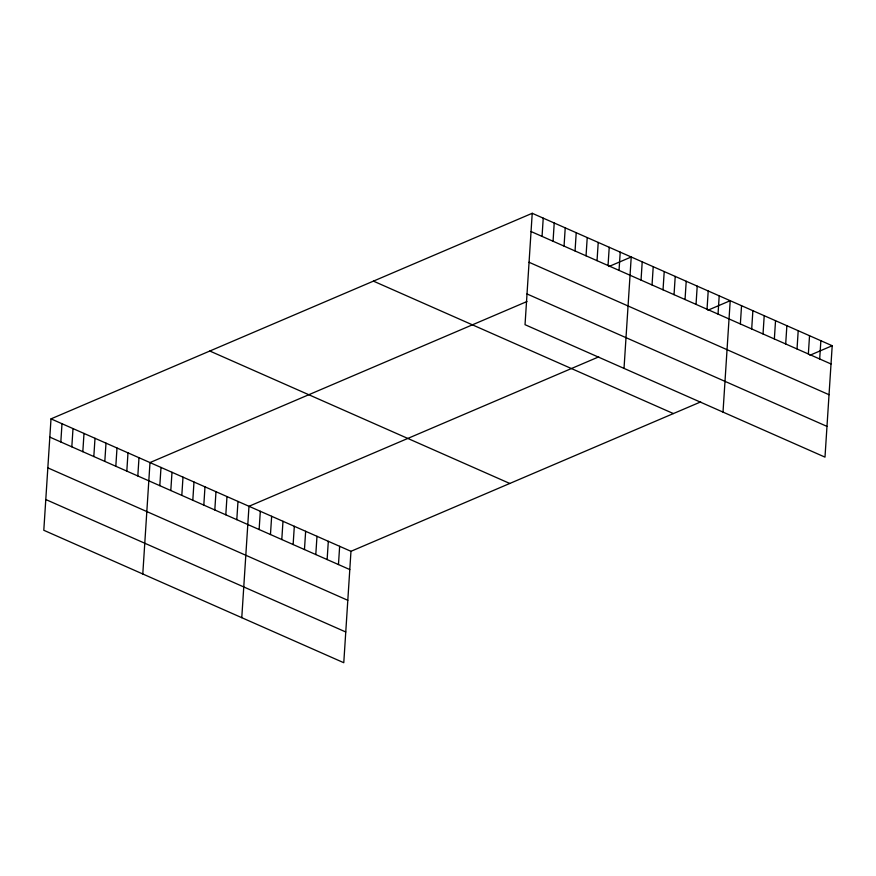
<?xml version="1.0" encoding="UTF-8"?>
<svg xmlns="http://www.w3.org/2000/svg" width="876" height="876" viewBox="0 0 876 876"><rect width="100%" height="100%" fill="white"/><g stroke="black" fill="none" stroke-linecap="round" stroke-linejoin="round"><path stroke-width="1.31" d="M532.225 213.284L525.031 324.689L824.995 457.13L832.2 345.724L532.225 213.284L51.005 418.87L43.8 530.276L343.775 662.716L350.969 551.311L700.69 401.909M60.827 441.975L61.999 423.721M71.821 446.826L73.004 428.583M82.826 451.688L83.997 433.434M93.82 456.538L95.002 438.296M104.813 461.4L105.996 443.147M115.818 466.251L117.001 448.008M126.812 471.113L127.995 452.859M137.817 475.964L138.999 457.721M142.788 573.977L149.993 462.572L527.002 301.508M159.815 485.676L160.998 467.434M170.809 490.538L171.992 472.284M181.814 495.389L182.996 477.146M192.808 500.251L193.99 481.997M203.812 505.102L204.984 486.859M214.806 509.963L215.989 491.71M225.811 514.814L226.983 496.572M236.805 519.676L237.987 501.422M241.776 617.69L248.981 506.284L598.702 356.882M259.132 529.531L260.314 511.288M270.465 534.535L271.648 516.293M281.798 539.539L282.981 521.286M293.131 544.543L294.314 526.29M304.465 549.548L305.647 531.294M315.798 554.552L316.981 536.298M327.131 559.556L328.314 541.302M338.465 564.56L339.647 546.306M542.047 236.389L543.23 218.146M553.052 241.25L554.223 222.997M564.045 246.101L565.228 227.859M575.05 250.963L576.222 232.709M586.044 255.814L587.227 237.571M597.038 260.676L598.22 242.422M608.043 265.527L609.225 247.284M619.036 270.388L620.219 252.135M624.019 368.391L631.224 256.996L608.886 266.534M641.035 280.101L642.217 261.847M652.04 284.952L653.222 266.709M663.033 289.814L664.216 271.56M674.038 294.665L675.221 276.411M685.032 299.526L686.215 281.273M696.037 304.377L697.208 286.123M707.031 309.239L708.213 290.985M718.035 314.09L719.207 295.836M723.007 412.103L730.212 300.698L707.874 310.235M740.362 323.945L741.545 305.702M751.696 328.949L752.878 310.706M763.029 333.953L764.211 315.71M774.362 338.957L775.534 320.715M785.695 343.961L786.867 325.719M797.029 348.966L798.2 330.723M808.351 353.97L809.533 335.727M819.684 358.974L820.867 340.72M809.873 355.273L832.2 345.724M531.053 231.538L831.017 363.978M529.06 262.274L829.035 394.715M527.013 293.953L826.988 426.393M373.428 281.13L673.392 413.571M209.813 351.024L509.777 483.464M51.005 418.87L350.969 551.311M49.822 437.113L349.798 569.564M47.841 467.861L347.805 600.301M45.793 499.528L345.757 631.979"/></g></svg>
